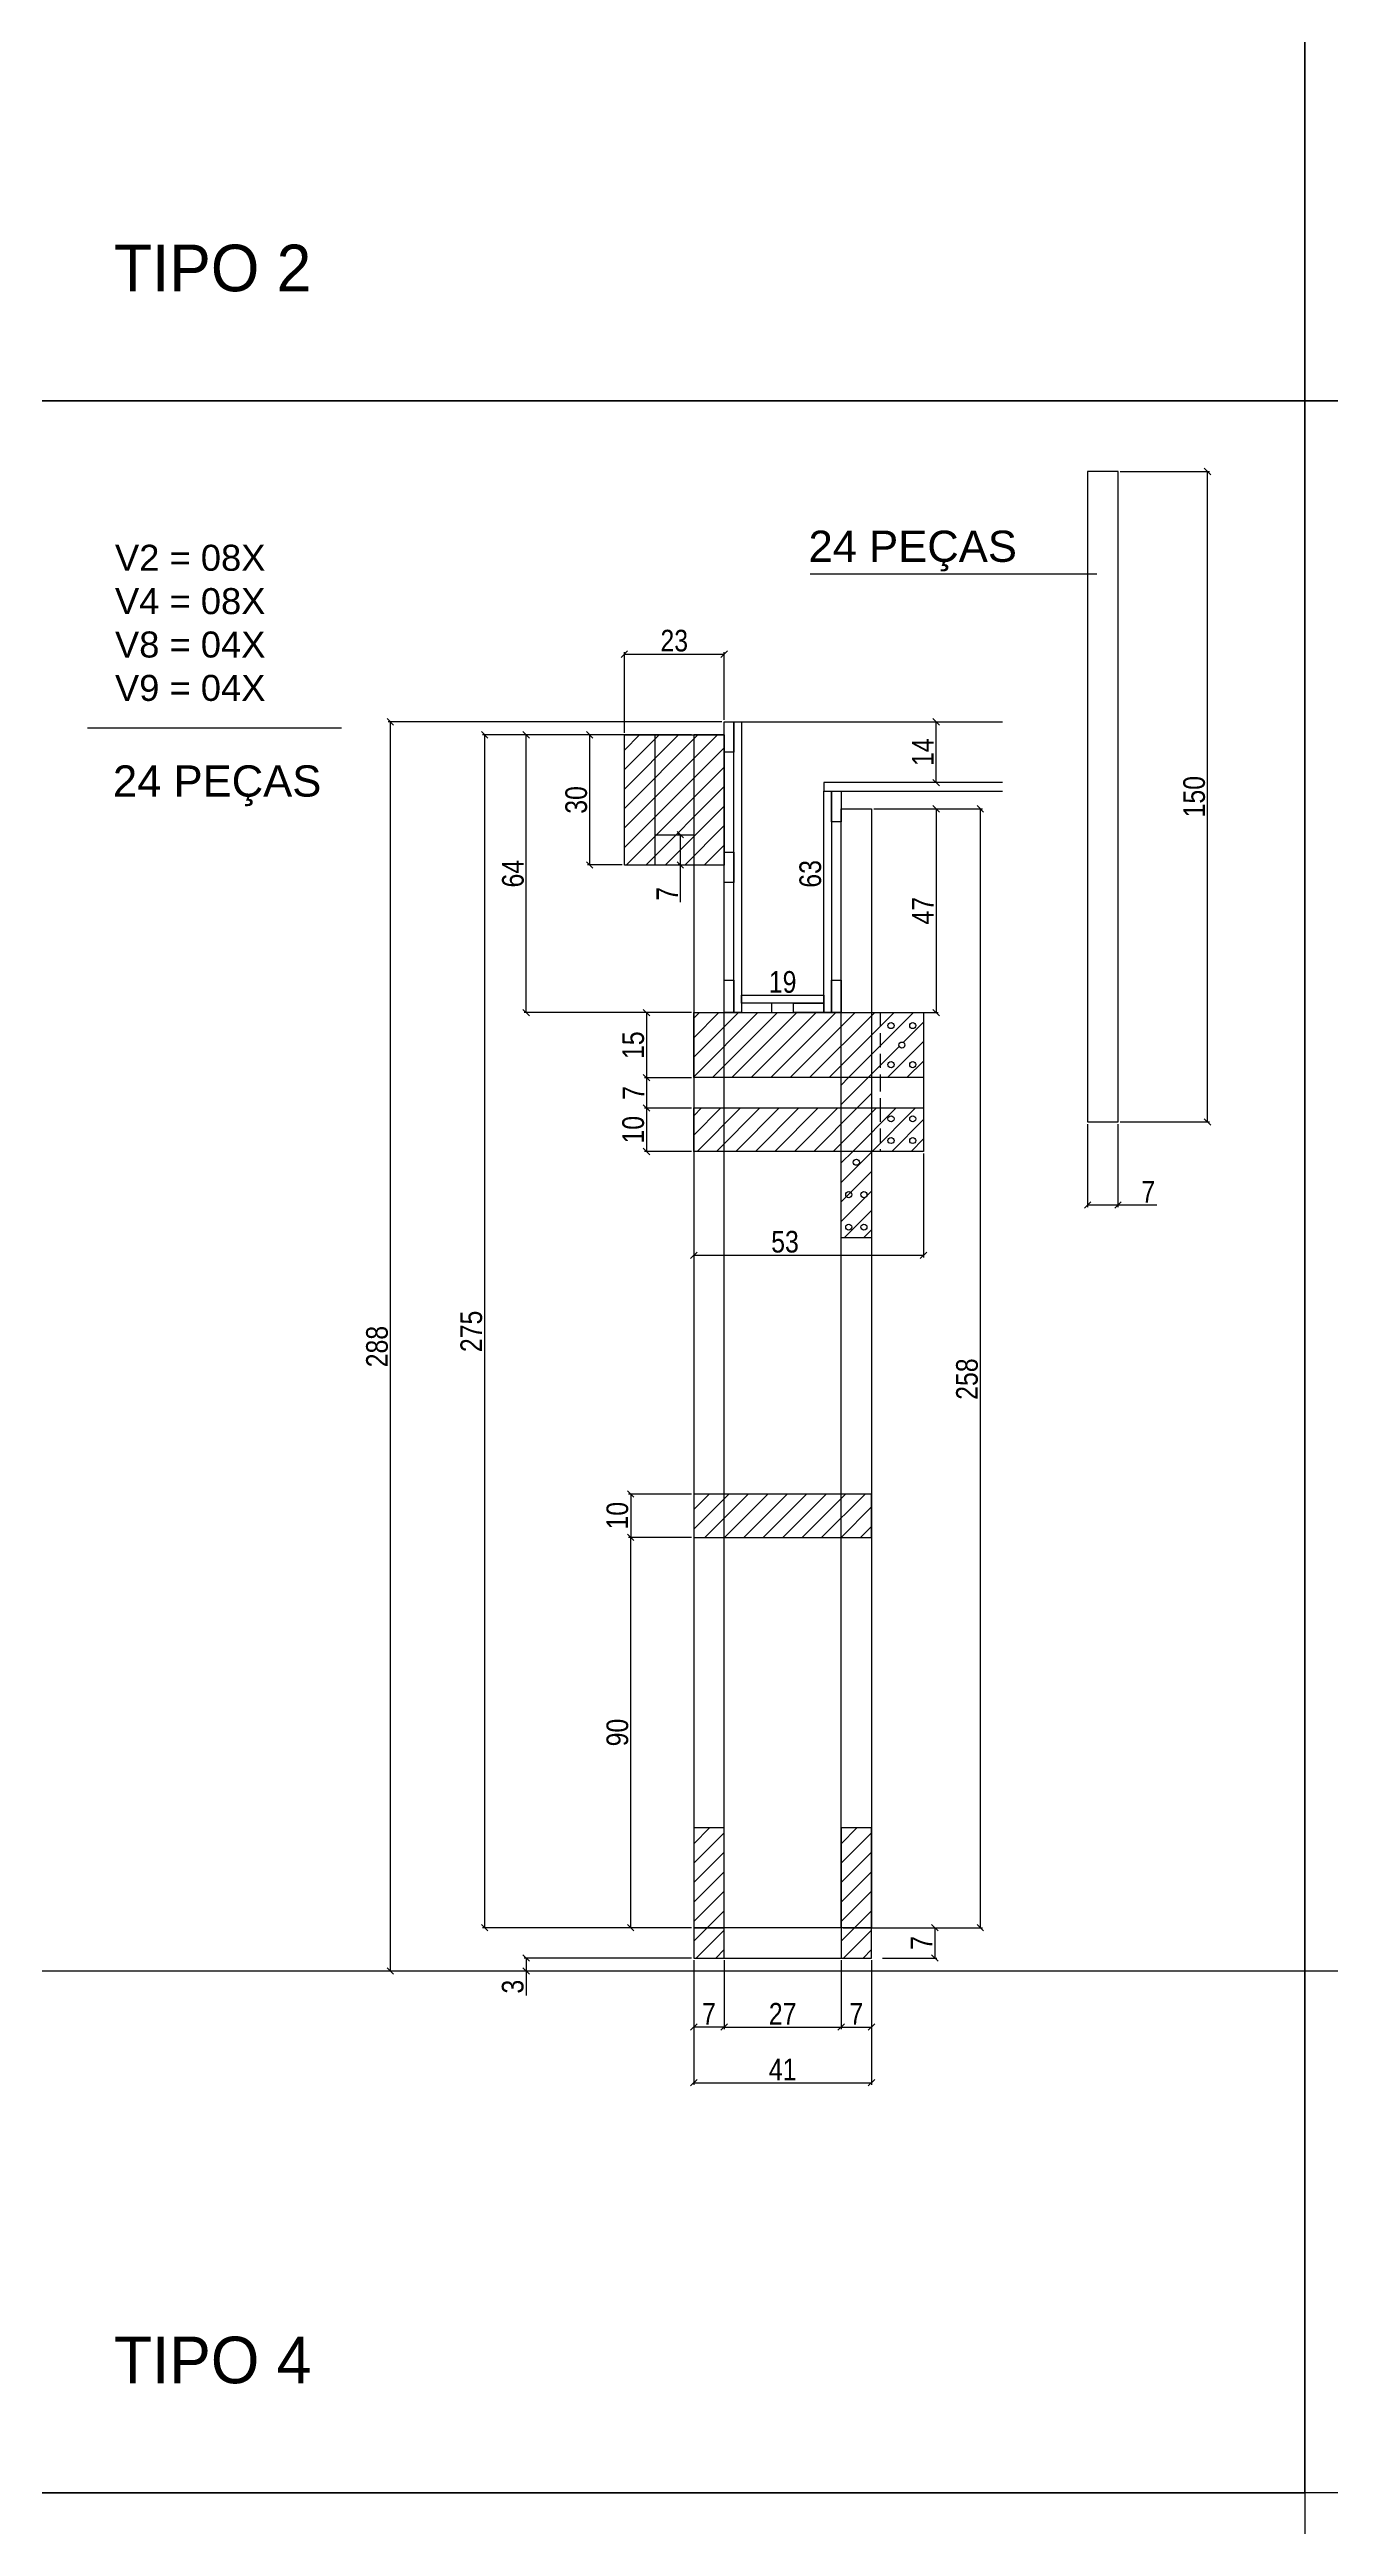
# Model space of a CAD drawing. Extents: x 16965 to 24320, y 205100 to 209880.
# Drawn here: x 18634 to 19225, y 207596 to 208738 of the extents above; entities that cross this region are included whole.
import ezdxf

# ---------------------------------------------------------------- set-up
doc = ezdxf.new("R2010")
doc.units = 0
doc.linetypes.add('DASHED2', pattern=[9.525, 6.35, -3.175])
doc.layers.get('0').update_dxf_attribs({"linetype": 'CONTINUOUS'})
doc.layers.get('DEFPOINTS').update_dxf_attribs({"linetype": 'CONTINUOUS'})
for name, color, linetype in [('8', 111, 'CONTINUOUS'), ('COTA', 241, 'CONTINUOUS'), ('detalhes', 4, 'CONTINUOUS'), ('HACHURA', 8, 'CONTINUOUS'), ('TIRAS REESCORAMENTO', 252, 'CONTINUOUS'), ('VIGAS', 3, 'CONTINUOUS')]:
    doc.layers.add(name, color=color, linetype=linetype)
doc.styles.add('COTA TECNICA 2X', font='techl___.ttf', dxfattribs={"height": 10})
doc.styles.add('R80-50', font='arial.ttf', dxfattribs={"height": 10})
doc.styles.add('ROMAS860', font='ROMAS860.SHX', dxfattribs={"height": 8.5})
doc.dimstyles.new('SECAO', dxfattribs={"dimscale": 0.333333, "dimtxt": 5, "dimasz": 9, "dimexe": 3, "dimexo": 3, "dimgap": 3, "dimtad": 1, "dimdec": 1, "dimlfac": 0.5, "dimzin": 12, "dimdsep": 46, "dimtxsty": 'COTA TECNICA 2X', "dimblk1": 'OBLIQUE', "dimblk2": 'OBLIQUE', "dimsah": 1, "dimcen": 0.9, "dimclrd": 4, "dimclre": 4, "dimclrt": 240, "dimadec": 1, "dimazin": 3, "dimtfac": 1, "dimtdec": 1, "dimtmove": 0, "dimatfit": 3, "dimfxl": 1, "dimtolj": 1, "dimtzin": 12, "dimarcsym": 0})
pattern_1 = [(45, (-4660.637, 9970.6025), (-4.49012806, 4.49012806), [])]

# ---------------------------------------------------------------- blocks, each defined once
blk = doc.blocks.new('_Oblique')
at = {"color": 0, "linetype": 'ByBlock', "lineweight": -2}
blk.add_line((-0.5, -0.5), (0.5, 0.5), dxfattribs=at)
blk = doc.blocks.new('*D2901')
at = {"layer": 'DEFPOINTS', "color": 0, "transparency": 16777216}
for p in [(18931.2, 208422), (18834.7, 207871.9), (18931.2, 207871.9)]:
    blk.add_point(p, dxfattribs=at)
at = {"layer": 'detalhes', "color": 4, "lineweight": -2, "transparency": 16777216}
for p, q in [((18930.2, 208422), (18833.7, 208422)), ((18834.7, 208422), (18834.7, 207871.9)), ((18930.2, 207871.9), (18833.7, 207871.9))]:
    blk.add_line(p, q, dxfattribs=at)
at = {"layer": 'detalhes', "color": 4, "lineweight": -2, "transparency": 16777216, "xscale": 3, "yscale": 3, "zscale": 3}
for p, rotation in [((18834.7, 208422), 90), ((18834.7, 207871.9), 270)]:
    blk.add_blockref('_Oblique', p, dxfattribs=dict(at, rotation=rotation))
at = {"layer": 'detalhes', "color": 240, "transparency": 16777216, "insert": (18828.6, 208146.9), "char_height": 10, "attachment_point": 5, "rotation": 90, "style": 'COTA TECNICA 2X'}
blk.add_mtext('\\A1;275', dxfattribs=at)
blk = doc.blocks.new('*D2902')
at = {"layer": 'DEFPOINTS', "color": 0, "transparency": 16777216}
for p in [(18931.2, 207857.9), (19013.2, 207857.9), (19013.2, 207800.4)]:
    blk.add_point(p, dxfattribs=at)
at = {"layer": 'detalhes', "color": 4, "lineweight": -2, "transparency": 16777216}
for p, q in [((18931.2, 207856.9), (18931.2, 207799.4)), ((19013.2, 207856.9), (19013.2, 207799.4)), ((18931.2, 207800.4), (19013.2, 207800.4))]:
    blk.add_line(p, q, dxfattribs=at)
at = {"layer": 'detalhes', "color": 4, "lineweight": -2, "transparency": 16777216, "xscale": 3, "yscale": 3, "zscale": 3, "rotation": 180}
blk.add_blockref('_Oblique', (18931.2, 207800.4), dxfattribs=at)
at = {"layer": 'detalhes', "color": 4, "lineweight": -2, "transparency": 16777216, "xscale": 3, "yscale": 3, "zscale": 3}
blk.add_blockref('_Oblique', (19013.2, 207800.4), dxfattribs=at)
at = {"layer": 'detalhes', "color": 240, "transparency": 16777216, "insert": (18972.2, 207806.5), "char_height": 10, "attachment_point": 5, "style": 'COTA TECNICA 2X'}
blk.add_mtext('\\A1;41', dxfattribs=at)
blk = doc.blocks.new('*D2903')
at = {"layer": 'DEFPOINTS', "color": 0, "transparency": 16777216}
for p in [(18945.2, 207857.9), (18999.2, 207857.9), (18999.2, 207826.1)]:
    blk.add_point(p, dxfattribs=at)
at = {"layer": 'detalhes', "color": 4, "lineweight": -2, "transparency": 16777216}
for p, q in [((18945.2, 207856.9), (18945.2, 207825.1)), ((18999.2, 207856.9), (18999.2, 207825.1)), ((18945.2, 207826.1), (18999.2, 207826.1))]:
    blk.add_line(p, q, dxfattribs=at)
at = {"layer": 'detalhes', "color": 4, "lineweight": -2, "transparency": 16777216, "xscale": 3, "yscale": 3, "zscale": 3, "rotation": 180}
blk.add_blockref('_Oblique', (18945.2, 207826.1), dxfattribs=at)
at = {"layer": 'detalhes', "color": 4, "lineweight": -2, "transparency": 16777216, "xscale": 3, "yscale": 3, "zscale": 3}
blk.add_blockref('_Oblique', (18999.2, 207826.1), dxfattribs=at)
at = {"layer": 'detalhes', "color": 240, "transparency": 16777216, "insert": (18972.2, 207832.2), "char_height": 10, "attachment_point": 5, "style": 'COTA TECNICA 2X'}
blk.add_mtext('\\A1;27', dxfattribs=at)
blk = doc.blocks.new('*D2904')
at = {"layer": 'DEFPOINTS', "color": 0, "transparency": 16777216}
for p in [(18999.2, 207826.1), (19013.2, 207826.1), (19013.2, 207826.1)]:
    blk.add_point(p, dxfattribs=at)
at = {"layer": 'detalhes', "color": 4, "lineweight": -2, "transparency": 16777216}
blk.add_line((18999.2, 207826.1), (19013.2, 207826.1), dxfattribs=at)
at = {"layer": 'detalhes', "color": 4, "lineweight": -2, "transparency": 16777216, "xscale": 3, "yscale": 3, "zscale": 3, "rotation": 180}
blk.add_blockref('_Oblique', (18999.2, 207826.1), dxfattribs=at)
at = {"layer": 'detalhes', "color": 4, "lineweight": -2, "transparency": 16777216, "xscale": 3, "yscale": 3, "zscale": 3}
blk.add_blockref('_Oblique', (19013.2, 207826.1), dxfattribs=at)
at = {"layer": 'detalhes', "color": 240, "transparency": 16777216, "insert": (19006.2, 207832.2), "char_height": 10, "attachment_point": 5, "style": 'COTA TECNICA 2X'}
blk.add_mtext('\\A1;7', dxfattribs=at)
blk = doc.blocks.new('*D2905')
at = {"layer": 'DEFPOINTS', "color": 0, "transparency": 16777216}
for p in [(18931.2, 207826.1), (18931.2, 207826.1), (18945.2, 207826.1)]:
    blk.add_point(p, dxfattribs=at)
at = {"layer": 'detalhes', "color": 4, "lineweight": -2, "transparency": 16777216}
blk.add_line((18945.2, 207826.1), (18931.2, 207826.1), dxfattribs=at)
at = {"layer": 'detalhes', "color": 4, "lineweight": -2, "transparency": 16777216, "xscale": 3, "yscale": 3, "zscale": 3, "rotation": 180}
blk.add_blockref('_Oblique', (18931.2, 207826.1), dxfattribs=at)
at = {"layer": 'detalhes', "color": 4, "lineweight": -2, "transparency": 16777216, "xscale": 3, "yscale": 3, "zscale": 3}
blk.add_blockref('_Oblique', (18945.2, 207826.1), dxfattribs=at)
at = {"layer": 'detalhes', "color": 240, "transparency": 16777216, "insert": (18938.2, 207832.2), "char_height": 10, "attachment_point": 5, "style": 'COTA TECNICA 2X'}
blk.add_mtext('\\A1;7', dxfattribs=at)
blk = doc.blocks.new('*D2906')
at = {"layer": 'DEFPOINTS', "color": 0, "transparency": 16777216}
for p in [(18931.2, 208071.9), (18902.1, 208051.9), (18931.2, 208051.9)]:
    blk.add_point(p, dxfattribs=at)
at = {"layer": 'detalhes', "color": 4, "lineweight": -2, "transparency": 16777216}
for p, q in [((18930.2, 208071.9), (18901.1, 208071.9)), ((18902.1, 208071.9), (18902.1, 208051.9)), ((18930.2, 208051.9), (18901.1, 208051.9))]:
    blk.add_line(p, q, dxfattribs=at)
at = {"layer": 'detalhes', "color": 4, "lineweight": -2, "transparency": 16777216, "xscale": 3, "yscale": 3, "zscale": 3}
for p, rotation in [((18902.1, 208071.9), 90), ((18902.1, 208051.9), 270)]:
    blk.add_blockref('_Oblique', p, dxfattribs=dict(at, rotation=rotation))
at = {"layer": 'detalhes', "color": 240, "transparency": 16777216, "insert": (18896, 208061.9), "char_height": 10, "attachment_point": 5, "rotation": 90, "style": 'COTA TECNICA 2X'}
blk.add_mtext('\\A1;10', dxfattribs=at)
blk = doc.blocks.new('*D2907')
at = {"layer": 'DEFPOINTS', "color": 0, "transparency": 16777216}
for p in [(18853.9, 208422), (18931.2, 208422), (18931.2, 208293.9)]:
    blk.add_point(p, dxfattribs=at)
at = {"layer": 'detalhes', "color": 4, "lineweight": -2, "transparency": 16777216}
for p, q in [((18930.2, 208422), (18852.9, 208422)), ((18853.9, 208293.9), (18853.9, 208422)), ((18930.2, 208293.9), (18852.9, 208293.9))]:
    blk.add_line(p, q, dxfattribs=at)
at = {"layer": 'detalhes', "color": 4, "lineweight": -2, "transparency": 16777216, "xscale": 3, "yscale": 3, "zscale": 3}
for p, rotation in [((18853.9, 208422), 90), ((18853.9, 208293.9), 270)]:
    blk.add_blockref('_Oblique', p, dxfattribs=dict(at, rotation=rotation))
at = {"layer": 'detalhes', "color": 240, "transparency": 16777216, "insert": (18847.8, 208358), "char_height": 10, "attachment_point": 5, "rotation": 90, "style": 'COTA TECNICA 2X'}
blk.add_mtext('\\A1;64', dxfattribs=at)
blk = doc.blocks.new('*D2908')
at = {"layer": 'DEFPOINTS', "color": 0, "transparency": 16777216}
for p in [(19013.2, 208387.9), (19013.2, 208293.9), (19043, 208293.9)]:
    blk.add_point(p, dxfattribs=at)
at = {"layer": 'detalhes', "color": 4, "lineweight": -2, "transparency": 16777216}
for p, q in [((19014.2, 208387.9), (19044, 208387.9)), ((19043, 208387.9), (19043, 208293.9)), ((19014.2, 208293.9), (19044, 208293.9))]:
    blk.add_line(p, q, dxfattribs=at)
at = {"layer": 'detalhes', "color": 4, "lineweight": -2, "transparency": 16777216, "xscale": 3, "yscale": 3, "zscale": 3}
for p, rotation in [((19043, 208387.9), 90), ((19043, 208293.9), 270)]:
    blk.add_blockref('_Oblique', p, dxfattribs=dict(at, rotation=rotation))
at = {"layer": 'detalhes', "color": 240, "transparency": 16777216, "insert": (19036.9, 208340.9), "char_height": 10, "attachment_point": 5, "rotation": 90, "style": 'COTA TECNICA 2X'}
blk.add_mtext('\\A1;47', dxfattribs=at)
blk = doc.blocks.new('*D2909')
at = {"layer": 'DEFPOINTS', "color": 0, "transparency": 16777216}
for p in [(18945.2, 208428), (18791.2, 207851.9), (18931.2, 207851.9)]:
    blk.add_point(p, dxfattribs=at)
at = {"layer": 'detalhes', "color": 4, "lineweight": -2, "transparency": 16777216}
for p, q in [((18944.2, 208428), (18790.2, 208428)), ((18791.2, 208428), (18791.2, 207851.9)), ((18930.2, 207851.9), (18790.2, 207851.9))]:
    blk.add_line(p, q, dxfattribs=at)
at = {"layer": 'detalhes', "color": 4, "lineweight": -2, "transparency": 16777216, "xscale": 3, "yscale": 3, "zscale": 3}
for p, rotation in [((18791.2, 208428), 90), ((18791.2, 207851.9), 270)]:
    blk.add_blockref('_Oblique', p, dxfattribs=dict(at, rotation=rotation))
at = {"layer": 'detalhes', "color": 240, "transparency": 16777216, "insert": (18785.1, 208139.9), "char_height": 10, "attachment_point": 5, "rotation": 90, "style": 'COTA TECNICA 2X'}
blk.add_mtext('\\A1;288', dxfattribs=at)
blk = doc.blocks.new('*D2910')
at = {"layer": 'DEFPOINTS', "color": 0, "transparency": 16777216}
for p in [(18931.2, 207857.9), (18853.9, 207851.9), (18931.2, 207851.9)]:
    blk.add_point(p, dxfattribs=at)
at = {"layer": 'detalhes', "color": 4, "lineweight": -2, "transparency": 16777216}
for p, q in [((18930.2, 207857.9), (18852.9, 207857.9)), ((18853.9, 207857.9), (18853.9, 207851.9)), ((18930.2, 207851.9), (18852.9, 207851.9)), ((18853.9, 207851.9), (18853.9, 207840.6))]:
    blk.add_line(p, q, dxfattribs=at)
at = {"layer": 'detalhes', "color": 4, "lineweight": -2, "transparency": 16777216, "xscale": 3, "yscale": 3, "zscale": 3}
for p, rotation in [((18853.9, 207857.9), 90), ((18853.9, 207851.9), 270)]:
    blk.add_blockref('_Oblique', p, dxfattribs=dict(at, rotation=rotation))
at = {"layer": 'detalhes', "color": 240, "transparency": 16777216, "insert": (18847.7, 207844.7), "char_height": 10, "attachment_point": 5, "rotation": 90, "style": 'COTA TECNICA 2X'}
blk.add_mtext('\\A1;3', dxfattribs=at)
blk = doc.blocks.new('*D2911')
at = {"layer": 'DEFPOINTS', "color": 0, "transparency": 16777216}
for p in [(18968.3, 208428), (18991.2, 208428), (18968.3, 208301.9)]:
    blk.add_point(p, dxfattribs=at)
at = {"layer": 'detalhes', "color": 240, "transparency": 16777216, "insert": (18985, 208357.9), "char_height": 10, "attachment_point": 5, "rotation": 90, "style": 'COTA TECNICA 2X'}
blk.add_mtext('\\A1;63', dxfattribs=at)
blk = doc.blocks.new('*D2912')
at = {"layer": 'DEFPOINTS', "color": 0, "transparency": 16777216}
for p in [(18953.2, 208301.9), (18991.2, 208301.9), (18991.2, 208301.9)]:
    blk.add_point(p, dxfattribs=at)
at = {"layer": 'detalhes', "color": 240, "transparency": 16777216, "insert": (18972.2, 208308), "char_height": 10, "attachment_point": 5, "style": 'COTA TECNICA 2X'}
blk.add_mtext('\\A1;19', dxfattribs=at)
blk = doc.blocks.new('*D2913')
at = {"layer": 'DEFPOINTS', "color": 0, "transparency": 16777216}
for p in [(18902.1, 208051.9), (18931.2, 208051.9), (18930.2, 207871.9)]:
    blk.add_point(p, dxfattribs=at)
at = {"layer": 'detalhes', "color": 4, "lineweight": -2, "transparency": 16777216}
for p, q in [((18930.2, 208051.9), (18901.1, 208051.9)), ((18902.1, 207871.9), (18902.1, 208051.9)), ((18929.2, 207871.9), (18901.1, 207871.9))]:
    blk.add_line(p, q, dxfattribs=at)
at = {"layer": 'detalhes', "color": 4, "lineweight": -2, "transparency": 16777216, "xscale": 3, "yscale": 3, "zscale": 3}
for p, rotation in [((18902.1, 208051.9), 90), ((18902.1, 207871.9), 270)]:
    blk.add_blockref('_Oblique', p, dxfattribs=dict(at, rotation=rotation))
at = {"layer": 'detalhes', "color": 240, "transparency": 16777216, "insert": (18896, 207961.9), "char_height": 10, "attachment_point": 5, "rotation": 90, "style": 'COTA TECNICA 2X'}
blk.add_mtext('\\A1;90', dxfattribs=at)
blk = doc.blocks.new('*D2914')
at = {"layer": 'DEFPOINTS', "color": 0, "transparency": 16777216}
for p in [(18931.2, 208253.9), (19037.2, 208229.9), (19037.2, 208182)]:
    blk.add_point(p, dxfattribs=at)
at = {"layer": 'detalhes', "color": 4, "lineweight": -2, "transparency": 16777216}
for p, q in [((18931.2, 208252.9), (18931.2, 208181)), ((19037.2, 208228.9), (19037.2, 208181)), ((18931.2, 208182), (19037.2, 208182))]:
    blk.add_line(p, q, dxfattribs=at)
at = {"layer": 'detalhes', "color": 4, "lineweight": -2, "transparency": 16777216, "xscale": 3, "yscale": 3, "zscale": 3, "rotation": 180}
blk.add_blockref('_Oblique', (18931.2, 208182), dxfattribs=at)
at = {"layer": 'detalhes', "color": 4, "lineweight": -2, "transparency": 16777216, "xscale": 3, "yscale": 3, "zscale": 3}
blk.add_blockref('_Oblique', (19037.2, 208182), dxfattribs=at)
at = {"layer": 'detalhes', "color": 240, "transparency": 16777216, "insert": (18973.3, 208188.2), "char_height": 10, "attachment_point": 5, "style": 'COTA TECNICA 2X'}
blk.add_mtext('\\A1;53', dxfattribs=at)
blk = doc.blocks.new('*D2915')
at = {"layer": 'DEFPOINTS', "color": 0, "transparency": 16777216}
for p in [(19014.2, 208387.9), (19014.2, 207871.9), (19063.4, 207871.9)]:
    blk.add_point(p, dxfattribs=at)
at = {"layer": 'detalhes', "color": 4, "lineweight": -2, "transparency": 16777216}
for p, q in [((19015.2, 208387.9), (19064.4, 208387.9)), ((19063.4, 208387.9), (19063.4, 207871.9)), ((19015.2, 207871.9), (19064.4, 207871.9))]:
    blk.add_line(p, q, dxfattribs=at)
at = {"layer": 'detalhes', "color": 4, "lineweight": -2, "transparency": 16777216, "xscale": 3, "yscale": 3, "zscale": 3}
for p, rotation in [((19063.4, 208387.9), 90), ((19063.4, 207871.9), 270)]:
    blk.add_blockref('_Oblique', p, dxfattribs=dict(at, rotation=rotation))
at = {"layer": 'detalhes', "color": 240, "transparency": 16777216, "insert": (19057.3, 208124.9), "char_height": 10, "attachment_point": 5, "rotation": 90, "style": 'COTA TECNICA 2X'}
blk.add_mtext('\\A1;258', dxfattribs=at)
blk = doc.blocks.new('*D2916')
at = {"layer": 'DEFPOINTS', "color": 0, "transparency": 16777216}
for p in [(18999.2, 207871.9), (19017.3, 207857.9), (19042.4, 207857.9)]:
    blk.add_point(p, dxfattribs=at)
at = {"layer": 'detalhes', "color": 4, "lineweight": -2, "transparency": 16777216}
for p, q in [((19000.2, 207871.9), (19043.4, 207871.9)), ((19042.4, 207871.9), (19042.4, 207857.9)), ((19018.3, 207857.9), (19043.4, 207857.9))]:
    blk.add_line(p, q, dxfattribs=at)
at = {"layer": 'detalhes', "color": 4, "lineweight": -2, "transparency": 16777216, "xscale": 3, "yscale": 3, "zscale": 3}
for p, rotation in [((19042.4, 207871.9), 90), ((19042.4, 207857.9), 270)]:
    blk.add_blockref('_Oblique', p, dxfattribs=dict(at, rotation=rotation))
at = {"layer": 'detalhes', "color": 240, "transparency": 16777216, "insert": (19036.3, 207864.9), "char_height": 10, "attachment_point": 5, "rotation": 90, "style": 'COTA TECNICA 2X'}
blk.add_mtext('\\A1;7', dxfattribs=at)
blk = doc.blocks.new('*D2898')
at = {"layer": 'DEFPOINTS', "color": 0, "transparency": 16777216}
for p in [(18931.2, 208293.9), (18909.4, 208263.9), (18931.2, 208263.9)]:
    blk.add_point(p, dxfattribs=at)
at = {"layer": 'detalhes', "color": 4, "lineweight": -2, "transparency": 16777216}
for p, q in [((18930.2, 208293.9), (18908.4, 208293.9)), ((18909.4, 208293.9), (18909.4, 208263.9)), ((18930.2, 208263.9), (18908.4, 208263.9))]:
    blk.add_line(p, q, dxfattribs=at)
at = {"layer": 'detalhes', "color": 4, "lineweight": -2, "transparency": 16777216, "xscale": 3, "yscale": 3, "zscale": 3}
for p, rotation in [((18909.4, 208293.9), 90), ((18909.4, 208263.9), 270)]:
    blk.add_blockref('_Oblique', p, dxfattribs=dict(at, rotation=rotation))
at = {"layer": 'detalhes', "color": 240, "transparency": 16777216, "insert": (18903.3, 208278.9), "char_height": 10, "attachment_point": 5, "rotation": 90, "style": 'COTA TECNICA 2X'}
blk.add_mtext('\\A1;15', dxfattribs=at)
blk = doc.blocks.new('*D2899')
at = {"layer": 'DEFPOINTS', "color": 0, "transparency": 16777216}
for p in [(18931.2, 208249.9), (18909.4, 208229.9), (18931.2, 208229.9)]:
    blk.add_point(p, dxfattribs=at)
at = {"layer": 'detalhes', "color": 4, "lineweight": -2, "transparency": 16777216}
for p, q in [((18930.2, 208249.9), (18908.4, 208249.9)), ((18909.4, 208249.9), (18909.4, 208229.9)), ((18930.2, 208229.9), (18908.4, 208229.9))]:
    blk.add_line(p, q, dxfattribs=at)
at = {"layer": 'detalhes', "color": 4, "lineweight": -2, "transparency": 16777216, "xscale": 3, "yscale": 3, "zscale": 3}
for p, rotation in [((18909.4, 208249.9), 90), ((18909.4, 208229.9), 270)]:
    blk.add_blockref('_Oblique', p, dxfattribs=dict(at, rotation=rotation))
at = {"layer": 'detalhes', "color": 240, "transparency": 16777216, "insert": (18903.3, 208239.9), "char_height": 10, "attachment_point": 5, "rotation": 90, "style": 'COTA TECNICA 2X'}
blk.add_mtext('\\A1;10', dxfattribs=at)
blk = doc.blocks.new('*D2900')
at = {"layer": 'DEFPOINTS', "color": 0, "transparency": 16777216}
for p in [(18931.2, 208263.9), (18909.4, 208249.9), (18931.2, 208249.9)]:
    blk.add_point(p, dxfattribs=at)
at = {"layer": 'detalhes', "color": 4, "lineweight": -2, "transparency": 16777216}
for p, q in [((18930.2, 208263.9), (18908.4, 208263.9)), ((18909.4, 208263.9), (18909.4, 208249.9)), ((18930.2, 208249.9), (18908.4, 208249.9))]:
    blk.add_line(p, q, dxfattribs=at)
at = {"layer": 'detalhes', "color": 4, "lineweight": -2, "transparency": 16777216, "xscale": 3, "yscale": 3, "zscale": 3}
for p, rotation in [((18909.4, 208263.9), 90), ((18909.4, 208249.9), 270)]:
    blk.add_blockref('_Oblique', p, dxfattribs=dict(at, rotation=rotation))
at = {"layer": 'detalhes', "color": 240, "transparency": 16777216, "insert": (18903.4, 208256.9), "char_height": 10, "attachment_point": 5, "rotation": 90, "style": 'COTA TECNICA 2X'}
blk.add_mtext('\\A1;7', dxfattribs=at)
blk = doc.blocks.new('*D2917')
at = {"layer": 'DEFPOINTS', "color": 0, "transparency": 16777216}
for p in [(18883.2, 208422), (18899.2, 208422), (18899.2, 208362)]:
    blk.add_point(p, dxfattribs=at)
at = {"layer": 'detalhes', "color": 4, "lineweight": -2, "transparency": 16777216}
for p, q in [((18898.2, 208422), (18882.2, 208422)), ((18883.2, 208362), (18883.2, 208422)), ((18898.2, 208362), (18882.2, 208362))]:
    blk.add_line(p, q, dxfattribs=at)
at = {"layer": 'detalhes', "color": 4, "lineweight": -2, "transparency": 16777216, "xscale": 3, "yscale": 3, "zscale": 3}
for p, rotation in [((18883.2, 208422), 90), ((18883.2, 208362), 270)]:
    blk.add_blockref('_Oblique', p, dxfattribs=dict(at, rotation=rotation))
at = {"layer": 'detalhes', "color": 240, "transparency": 16777216, "insert": (18877, 208392), "char_height": 10, "attachment_point": 5, "rotation": 90, "style": 'COTA TECNICA 2X'}
blk.add_mtext('\\A1;30', dxfattribs=at)
blk = doc.blocks.new('*D2918')
at = {"layer": 'DEFPOINTS', "color": 0, "transparency": 16777216}
for p in [(18945.2, 208459.2), (18945.2, 208428), (18899.2, 208422)]:
    blk.add_point(p, dxfattribs=at)
at = {"layer": 'detalhes', "color": 4, "lineweight": -2, "transparency": 16777216}
for p, q in [((18899.2, 208423), (18899.2, 208460.2)), ((18899.2, 208459.2), (18945.2, 208459.2)), ((18945.2, 208429), (18945.2, 208460.2))]:
    blk.add_line(p, q, dxfattribs=at)
at = {"layer": 'detalhes', "color": 4, "lineweight": -2, "transparency": 16777216, "xscale": 3, "yscale": 3, "zscale": 3, "rotation": 180}
blk.add_blockref('_Oblique', (18899.2, 208459.2), dxfattribs=at)
at = {"layer": 'detalhes', "color": 4, "lineweight": -2, "transparency": 16777216, "xscale": 3, "yscale": 3, "zscale": 3}
blk.add_blockref('_Oblique', (18945.2, 208459.2), dxfattribs=at)
at = {"layer": 'detalhes', "color": 240, "transparency": 16777216, "insert": (18922.2, 208465.4), "char_height": 10, "attachment_point": 5, "style": 'COTA TECNICA 2X'}
blk.add_mtext('\\A1;23', dxfattribs=at)
blk = doc.blocks.new('*D2919')
at = {"layer": 'DEFPOINTS', "color": 0, "transparency": 16777216}
for p in [(18925.6, 208376), (18925, 208362), (18925.6, 208362)]:
    blk.add_point(p, dxfattribs=at)
at = {"layer": 'detalhes', "color": 4, "lineweight": -2, "transparency": 16777216}
for p, q in [((18924.6, 208376), (18924, 208376)), ((18925, 208376), (18925, 208362)), ((18924.6, 208362), (18924, 208362)), ((18925, 208362), (18925, 208344.9))]:
    blk.add_line(p, q, dxfattribs=at)
at = {"layer": 'detalhes', "color": 4, "lineweight": -2, "transparency": 16777216, "xscale": 3, "yscale": 3, "zscale": 3}
for p, rotation in [((18925, 208376), 90), ((18925, 208362), 270)]:
    blk.add_blockref('_Oblique', p, dxfattribs=dict(at, rotation=rotation))
at = {"layer": 'detalhes', "color": 240, "transparency": 16777216, "insert": (18919, 208348.7), "char_height": 10, "attachment_point": 5, "rotation": 90, "style": 'COTA TECNICA 2X'}
blk.add_mtext('\\A1;7', dxfattribs=at)
blk = doc.blocks.new('*D2920')
at = {"layer": 'DEFPOINTS', "color": 0, "transparency": 16777216}
for p in [(19112.9, 208243.5), (19126.9, 208243.5), (19126.9, 208205.2)]:
    blk.add_point(p, dxfattribs=at)
at = {"layer": 'detalhes', "color": 4, "lineweight": -2, "transparency": 16777216}
for p, q in [((19112.9, 208242.5), (19112.9, 208204.2)), ((19126.9, 208242.5), (19126.9, 208204.2)), ((19112.9, 208205.2), (19126.9, 208205.2)), ((19126.9, 208205.2), (19144.8, 208205.2))]:
    blk.add_line(p, q, dxfattribs=at)
at = {"layer": 'detalhes', "color": 4, "lineweight": -2, "transparency": 16777216, "xscale": 3, "yscale": 3, "zscale": 3, "rotation": 180}
blk.add_blockref('_Oblique', (19112.9, 208205.2), dxfattribs=at)
at = {"layer": 'detalhes', "color": 4, "lineweight": -2, "transparency": 16777216, "xscale": 3, "yscale": 3, "zscale": 3}
blk.add_blockref('_Oblique', (19126.9, 208205.2), dxfattribs=at)
at = {"layer": 'detalhes', "color": 240, "transparency": 16777216, "insert": (19140.9, 208211.3), "char_height": 10, "attachment_point": 5, "style": 'COTA TECNICA 2X'}
blk.add_mtext('\\A1;7', dxfattribs=at)
blk = doc.blocks.new('*D2921')
at = {"layer": 'DEFPOINTS', "color": 0, "transparency": 16777216}
for p in [(19126.9, 208543.5), (19168.2, 208543.5), (19126.9, 208243.5)]:
    blk.add_point(p, dxfattribs=at)
at = {"layer": 'detalhes', "color": 4, "lineweight": -2, "transparency": 16777216}
for p, q in [((19127.9, 208543.5), (19169.2, 208543.5)), ((19168.2, 208243.5), (19168.2, 208543.5)), ((19127.9, 208243.5), (19169.2, 208243.5))]:
    blk.add_line(p, q, dxfattribs=at)
at = {"layer": 'detalhes', "color": 4, "lineweight": -2, "transparency": 16777216, "xscale": 3, "yscale": 3, "zscale": 3}
for p, rotation in [((19168.2, 208543.5), 90), ((19168.2, 208243.5), 270)]:
    blk.add_blockref('_Oblique', p, dxfattribs=dict(at, rotation=rotation))
at = {"layer": 'detalhes', "color": 240, "transparency": 16777216, "insert": (19162.1, 208393.5), "char_height": 10, "attachment_point": 5, "rotation": 90, "style": 'COTA TECNICA 2X'}
blk.add_mtext('\\A1;150', dxfattribs=at)
blk = doc.blocks.new('*D2937')
at = {"layer": 'DEFPOINTS', "color": 0, "transparency": 16777216}
for p in [(19043, 208428), (19043, 208428), (19043, 208400)]:
    blk.add_point(p, dxfattribs=at)
at = {"layer": 'detalhes', "color": 4, "lineweight": -2, "transparency": 16777216}
for p, q in [((19043, 208400), (19043, 208428)), ((19044, 208428), (19044, 208428)), ((19044, 208400), (19044, 208400))]:
    blk.add_line(p, q, dxfattribs=at)
at = {"layer": 'detalhes', "color": 4, "lineweight": -2, "transparency": 16777216, "xscale": 3, "yscale": 3, "zscale": 3}
for p, rotation in [((19043, 208428), 90), ((19043, 208400), 270)]:
    blk.add_blockref('_Oblique', p, dxfattribs=dict(at, rotation=rotation))
at = {"layer": 'detalhes', "color": 240, "transparency": 16777216, "insert": (19036.9, 208414), "char_height": 10, "attachment_point": 5, "rotation": 90, "style": 'COTA TECNICA 2X'}
blk.add_mtext('\\A1;14', dxfattribs=at)

msp = doc.modelspace()

# ---------------------------------------------------------------- hatches: boundary and pattern name
at = {"layer": 'COTA'}
h = msp.add_hatch(dxfattribs=at)
h.set_pattern_fill('ANSI31', color=256, scale=2, style=0)
h.set_pattern_definition([(45, (-711.7126, 203298.2015), (-4.490128, 4.490128), [])])
h.paths.add_polyline_path([(18945.21, 208361.98), (18899.21, 208361.98), (18899.21, 208421.98), (18945.21, 208421.98)])
h = msp.add_hatch(dxfattribs=at)
h.set_pattern_fill('ANSI31', color=256, scale=2, style=0)
h.set_pattern_definition(pattern_1)
h.paths.add_polyline_path([(19037.21, 208293.93), (18931.21, 208293.93), (18931.21, 208263.93), (19037.21, 208263.93)])
edge = h.paths.add_edge_path(flags=16)
edge.add_arc((19022.21, 208269.93), 1.4, 0, 360)
edge = h.paths.add_edge_path(flags=16)
edge.add_arc((19027.21, 208278.93), 1.4, 0, 360)
edge = h.paths.add_edge_path(flags=16)
edge.add_arc((19022.21, 208287.93), 1.4, 0, 360)
edge = h.paths.add_edge_path(flags=16)
edge.add_arc((19032.21, 208269.93), 1.4, 0, 360)
edge = h.paths.add_edge_path(flags=16)
edge.add_arc((19032.21, 208287.93), 1.4, 0, 360)
h = msp.add_hatch(dxfattribs=at)
h.set_pattern_fill('ANSI31', color=256, scale=2, style=0)
h.set_pattern_definition(pattern_1)
h.paths.add_polyline_path([(18999.21, 208263.93), (18999.21, 208249.93), (19013.21, 208249.93), (19013.21, 208263.93)])
h = msp.add_hatch(dxfattribs=at)
h.set_pattern_fill('ANSI31', color=256, scale=2, style=0)
h.set_pattern_definition(pattern_1)
h.paths.add_polyline_path([(19037.21, 208249.93), (18931.21, 208249.93), (18931.21, 208229.93), (19037.21, 208229.93)])
edge = h.paths.add_edge_path(flags=16)
edge.add_arc((19022.21, 208244.93), 1.4, 0, 360)
edge = h.paths.add_edge_path(flags=16)
edge.add_arc((19022.21, 208234.93), 1.4, 0, 360)
edge = h.paths.add_edge_path(flags=16)
edge.add_arc((19032.21, 208244.93), 1.4, 0, 360)
edge = h.paths.add_edge_path(flags=16)
edge.add_arc((19032.21, 208234.93), 1.4, 0, 360)
h = msp.add_hatch(dxfattribs=at)
h.set_pattern_fill('ANSI31', color=256, scale=2, style=0)
h.set_pattern_definition(pattern_1)
h.paths.add_polyline_path([(18999.21, 208189.98), (19013.21, 208189.98), (19013.21, 208229.93), (18999.21, 208229.93)])
h = msp.add_hatch(dxfattribs=at)
h.set_pattern_fill('ANSI31', color=256, scale=2, style=0)
h.set_pattern_definition([(45, (-4660.637, 9950.6025), (-4.49012806, 4.49012806), [])])
h.paths.add_polyline_path([(19013.21, 208071.9), (18931.21, 208071.9), (18931.21, 208051.9), (19013.21, 208051.9)])
h = msp.add_hatch(dxfattribs=at)
h.set_pattern_fill('ANSI31', color=256, scale=2, style=0)
h.set_pattern_definition([(45, (-913.0035, 202048.692), (-4.490128, 4.490128), [])])
h.paths.add_polyline_path([(18931.21, 207857.88), (18945.21, 207857.88), (18945.21, 207917.88), (18931.21, 207917.88)])
h = msp.add_hatch(dxfattribs=at)
h.set_pattern_fill('ANSI31', color=256, scale=2, style=0)
h.set_pattern_definition([(45, (-845.0035, 202048.692), (-4.490128, 4.490128), [])])
h.paths.add_polyline_path([(18999.21, 207857.88), (19013.21, 207857.88), (19013.21, 207917.88), (18999.21, 207917.88)])

# ---------------------------------------------------------------- linework, layer by layer
at = {"linetype": 'Continuous'}
for p, q in [((19126.93, 208543.53), (19112.93, 208543.53)), ((19112.93, 208543.53), (19112.93, 208243.53)), ((19126.93, 208243.53), (19126.93, 208543.53)), ((18913.21, 208421.98), (18913.21, 208361.98)), ((18913.21, 208375.98), (18931.21, 208375.98)), ((19037.21, 208263.93), (19037.21, 208249.93)), ((19112.93, 208243.53), (19126.93, 208243.53))]:
    msp.add_line(p, q, dxfattribs=at)
msp.add_line((19013.21, 208189.98), (18999.21, 208189.98))
at = {"color": 6}
for points in [[(19213.2, 208576.06), (18616.39, 208576.06), (18616.39, 209540.84), (19213.2, 209540.84)], [(19810.01, 208576.06), (19213.2, 208576.06), (19213.2, 209540.84), (19810.01, 209540.84)]]:
    msp.add_lwpolyline(points, close=True, dxfattribs=at)
at = {"linetype": 'Continuous'}
for points in [[(18945.21, 208361.98), (18899.21, 208361.98), (18899.21, 208421.98), (18945.21, 208421.98)], [(18931.21, 207871.88), (18945.21, 207871.88), (18945.21, 208421.98), (18931.21, 208421.98)], [(19013.21, 207871.88), (18999.21, 207871.88), (18999.21, 208387.85), (19013.21, 208387.85)], [(19037.21, 208263.93), (18931.21, 208263.93), (18931.21, 208293.93), (19037.21, 208293.93)], [(19037.21, 208229.93), (18931.21, 208229.93), (18931.21, 208249.93), (19037.21, 208249.93)], [(18931.21, 207857.88), (18945.21, 207857.88), (18945.21, 207917.88), (18931.21, 207917.88)], [(18999.21, 207857.88), (19013.21, 207857.88), (19013.21, 207917.88), (18999.21, 207917.88)]]:
    msp.add_lwpolyline(points, close=True, dxfattribs=at)
for points in [[(18931.21, 208051.9), (19013.21, 208051.9), (19013.21, 208071.9), (18931.21, 208071.9), (18931.21, 208051.9)], [(18953.21, 207857.88), (19013.21, 207857.88), (19013.21, 207871.88), (18931.21, 207871.88), (18931.21, 207857.88), (18953.21, 207857.88)]]:
    msp.add_lwpolyline(points, dxfattribs=at)
at = {"color": 217, "true_color": 0x93278f}
msp.add_lwpolyline([(19213.2, 206646.49), (18616.39, 206646.49), (18616.39, 207611.27), (19213.2, 207611.27)], close=True, dxfattribs=at)
at = {"color": 55, "true_color": 0x999b37}
msp.add_lwpolyline([(19213.2, 206646.49), (19810.01, 206646.49), (19810.01, 207611.27), (19213.2, 207611.27)], close=True, dxfattribs=at)
for centre in [(19022.21, 208287.93), (19027.21, 208278.93), (19032.21, 208287.93), (19022.21, 208269.93), (19032.21, 208269.93), (19022.21, 208244.93), (19032.21, 208244.93), (19022.21, 208234.93), (19032.21, 208234.93), (19006.21, 208224.93), (19002.71, 208209.95), (19009.71, 208209.95), (19002.71, 208194.98), (19009.71, 208194.98)]:
    msp.add_circle(centre, 1.4)
at = {"layer": '8', "color": 40, "linetype": 'Continuous', "true_color": 0xf8d731}
for points in [[(19213.2, 207611.27), (18616.39, 207611.27), (18616.39, 208576.06), (19213.2, 208576.06)], [(19810.01, 207611.27), (19213.2, 207611.27), (19213.2, 208576.06), (19810.01, 208576.06)]]:
    msp.add_lwpolyline(points, close=True, dxfattribs=at)
at = {"layer": 'COTA', "linetype": 'DASHED2'}
for p, q in [((19017.21, 208293.93), (19017.21, 208263.93)), ((19017.21, 208263.93), (19017.21, 208249.93)), ((19017.21, 208249.93), (19017.21, 208229.93))]:
    msp.add_line(p, q, dxfattribs=at)
at = {"layer": 'HACHURA', "color": 7}
msp.add_line((18651.54, 208425.23), (18768.69, 208425.23), dxfattribs=at)
at = {"layer": 'TIRAS REESCORAMENTO', "linetype": 'ByBlock'}
for p, q in [((18953.21, 208427.98), (19073.7, 208427.98)), ((18991.21, 208395.98), (19073.7, 208395.98)), ((19213.2, 207851.88), (18616.39, 207851.88)), ((19810.01, 207851.88), (19213.2, 207851.88))]:
    msp.add_line(p, q, dxfattribs=at)
for points in [[(18945.21, 208427.98), (18949.61, 208427.98), (18949.61, 208413.98), (18945.21, 208413.98)], [(18994.81, 208395.98), (18999.21, 208395.98), (18999.21, 208381.98), (18994.81, 208381.98)], [(18945.21, 208367.95), (18949.61, 208367.95), (18949.61, 208353.95), (18945.21, 208353.95)], [(18945.21, 208308.93), (18949.61, 208308.93), (18949.61, 208293.93), (18945.21, 208293.93)], [(18991.21, 208298.33), (18953.21, 208298.33), (18953.21, 208301.93), (18991.21, 208301.93)], [(18994.81, 208308.93), (18999.21, 208308.93), (18999.21, 208293.93), (18994.81, 208293.93)], [(18967.18, 208293.93), (18967.18, 208298.33), (18953.21, 208298.33), (18953.21, 208293.93)], [(18977.25, 208293.93), (18977.25, 208298.33), (18991.21, 208298.33), (18991.21, 208293.93)]]:
    msp.add_lwpolyline(points, close=True, dxfattribs=at)
for points in [[(18953.21, 208293.93), (18949.61, 208293.93), (18949.61, 208427.98), (18953.21, 208427.98), (18953.21, 208293.93)], [(19073.7, 208399.98), (18991.21, 208399.98), (18991.21, 208395.98), (19073.7, 208395.98)], [(18994.81, 208293.93), (18991.21, 208293.93), (18991.21, 208395.98), (18994.81, 208395.98), (18994.81, 208293.93)]]:
    msp.add_lwpolyline(points, dxfattribs=at)
at = {"layer": 'VIGAS', "color": 7}
msp.add_line((18984.95, 208496.35), (19117.14, 208496.35), dxfattribs=at)

# ---------------------------------------------------------------- texts
at = {"linetype": 'Continuous', "style": 'ROMAS860'}
for s, p in [('TIPO 2', (18663.67, 208626.58)), ('TIPO 4', (18663.67, 207661.79))]:
    msp.add_text(s, height=21.505, dxfattribs=at).set_placement(p)
at = {"layer": 'VIGAS', "color": 7, "style": 'R80-50'}
msp.add_text('24 PEÇAS ', height=14.4, dxfattribs=at).set_placement((18984.14, 208501.8))
at = {"layer": 'VIGAS', "color": 7, "attachment_point": 1, "style": 'R80-50'}
for s, width, insert, char_height in [('V2 = 08X\\PV4 = 08X\\PV8 = 04X\\PV9 = 04X', 124.324, (18664.16, 208509.69), 12), ('24 PEÇAS', 162.221, (18663.22, 208407.94), 14.4)]:
    msp.add_mtext_dynamic_manual_height_columns(s, width=width, gutter_width=50, heights=[0], dxfattribs=dict(at, insert=insert, char_height=char_height))

# ---------------------------------------------------------------- dimensions: what is measured, and where the dimension line sits
at = {"layer": 'detalhes', "color": 3}
for base, p1, p2, picture, middle in [((19168.2, 208543.53), (19126.93, 208243.53), (19126.93, 208543.53), '*D2921', (19162.09, 208393.53)), ((18791.1602, 207851.8825), (18945.2148, 208427.9756), (18931.2148, 207851.8825), '*D2909', (18785.0651, 208139.929)), ((19042.97, 208427.98), (19042.97, 208399.98), (19042.97, 208427.98), '*D2937', (19036.89, 208413.98)), ((18834.6636, 207871.8825), (18931.2148, 208421.9756), (18931.2148, 207871.8825), '*D2901', (18828.554, 208146.929)), ((18853.92, 208421.98), (18931.21, 208293.93), (18931.21, 208421.98), '*D2907', (18847.82, 208357.95)), ((18883.17, 208421.98), (18899.21, 208361.98), (18899.21, 208421.98), '*D2917', (18876.95, 208391.98)), ((19042.97, 208293.93), (19013.21, 208387.85), (19013.21, 208293.93), '*D2908', (19036.89, 208340.89)), ((18909.45, 208263.93), (18931.21, 208293.93), (18931.21, 208263.93), '*D2898', (18903.34, 208278.93)), ((18909.45, 208249.93), (18931.21, 208263.93), (18931.21, 208249.93), '*D2900', (18903.37, 208256.93)), ((18909.45, 208229.93), (18931.21, 208249.93), (18931.21, 208229.93), '*D2899', (18903.34, 208239.93)), ((18902.12, 208051.9), (18931.21, 208071.9), (18931.21, 208051.9), '*D2906', (18896.01, 208061.9)), ((18902.12, 208051.9), (18930.21, 207871.88), (18931.21, 208051.9), '*D2913', (18895.98, 207961.89)), ((19042.36, 207857.88), (18999.21, 207871.88), (19017.27, 207857.88), '*D2916', (19036.29, 207864.88)), ((18853.92, 207851.88), (18931.21, 207857.88), (18931.21, 207851.88), '*D2910', (18847.7, 207844.72))]:
    dim = msp.add_linear_dim(base=base, p1=p1, p2=p2, angle=90, dimstyle='SECAO', dxfattribs=at)
    dim.commit()
    dim.dimension.update_dxf_attribs({"geometry": picture, "text_midpoint": middle})
for base, p1, p2, picture, middle in [((18945.21, 208459.22), (18899.21, 208421.98), (18945.21, 208427.98), '*D2918', (18922.21, 208465.44)), ((18931.21, 207826.14), (18945.21, 207826.14), (18931.21, 207826.14), '*D2905', (18938.21, 207832.22))]:
    dim = msp.add_linear_dim(base=base, p1=p1, p2=p2, dimstyle='SECAO', dxfattribs=at)
    dim.commit()
    dim.dimension.update_dxf_attribs({"geometry": picture, "text_midpoint": middle})
dim = msp.add_linear_dim(base=(18991.21, 208427.98), p1=(18968.25, 208301.93), p2=(18968.25, 208427.98), angle=90, dimstyle='SECAO', override={"dimse1": 1, "dimse2": 1, "dimsd1": 1, "dimsd2": 1}, dxfattribs=at)
dim.commit()
dim.dimension.update_dxf_attribs({"geometry": '*D2911', "text_midpoint": (18991.21, 208357.9), "dimtype": 160})
for base, p1, p2, picture, middle in [((19063.4, 207871.88), (19014.21, 208387.85), (19014.21, 207871.88), '*D2915', (19063.4, 208124.87)), ((18925.02, 208361.98), (18925.59, 208375.98), (18925.59, 208361.98), '*D2919', (18925.02, 208348.73))]:
    dim = msp.add_linear_dim(base=base, p1=p1, p2=p2, angle=90, dimstyle='SECAO', dxfattribs=at)
    dim.commit()
    dim.dimension.update_dxf_attribs({"geometry": picture, "text_midpoint": middle, "dimtype": 160})
dim = msp.add_linear_dim(base=(18991.21, 208301.93), p1=(18953.21, 208301.93), p2=(18991.21, 208301.93), dimstyle='SECAO', override={"dimse1": 1, "dimse2": 1, "dimsd1": 1, "dimsd2": 1}, dxfattribs=at)
dim.commit()
dim.dimension.update_dxf_attribs({"geometry": '*D2912', "text_midpoint": (18972.21, 208301.93), "dimtype": 160})
for base, p1, p2, picture, middle in [((19037.21, 208182), (18931.21, 208253.93), (19037.21, 208229.93), '*D2914', (18973.35, 208182)), ((19126.93, 208205.22), (19112.93, 208243.53), (19126.93, 208243.53), '*D2920', (19140.91, 208205.22)), ((19013.21, 207800.43), (18931.21, 207857.88), (19013.21, 207857.88), '*D2902', (18972.21, 207800.43)), ((18999.21, 207826.14), (18945.21, 207857.88), (18999.21, 207857.88), '*D2903', (18972.21, 207826.14)), ((19013.21, 207826.14), (18999.21, 207826.14), (19013.21, 207826.14), '*D2904', (19006.21, 207826.14))]:
    dim = msp.add_linear_dim(base=base, p1=p1, p2=p2, dimstyle='SECAO', dxfattribs=at)
    dim.commit()
    dim.dimension.update_dxf_attribs({"geometry": picture, "text_midpoint": middle, "dimtype": 160})

doc.saveas('drawing.dxf')
